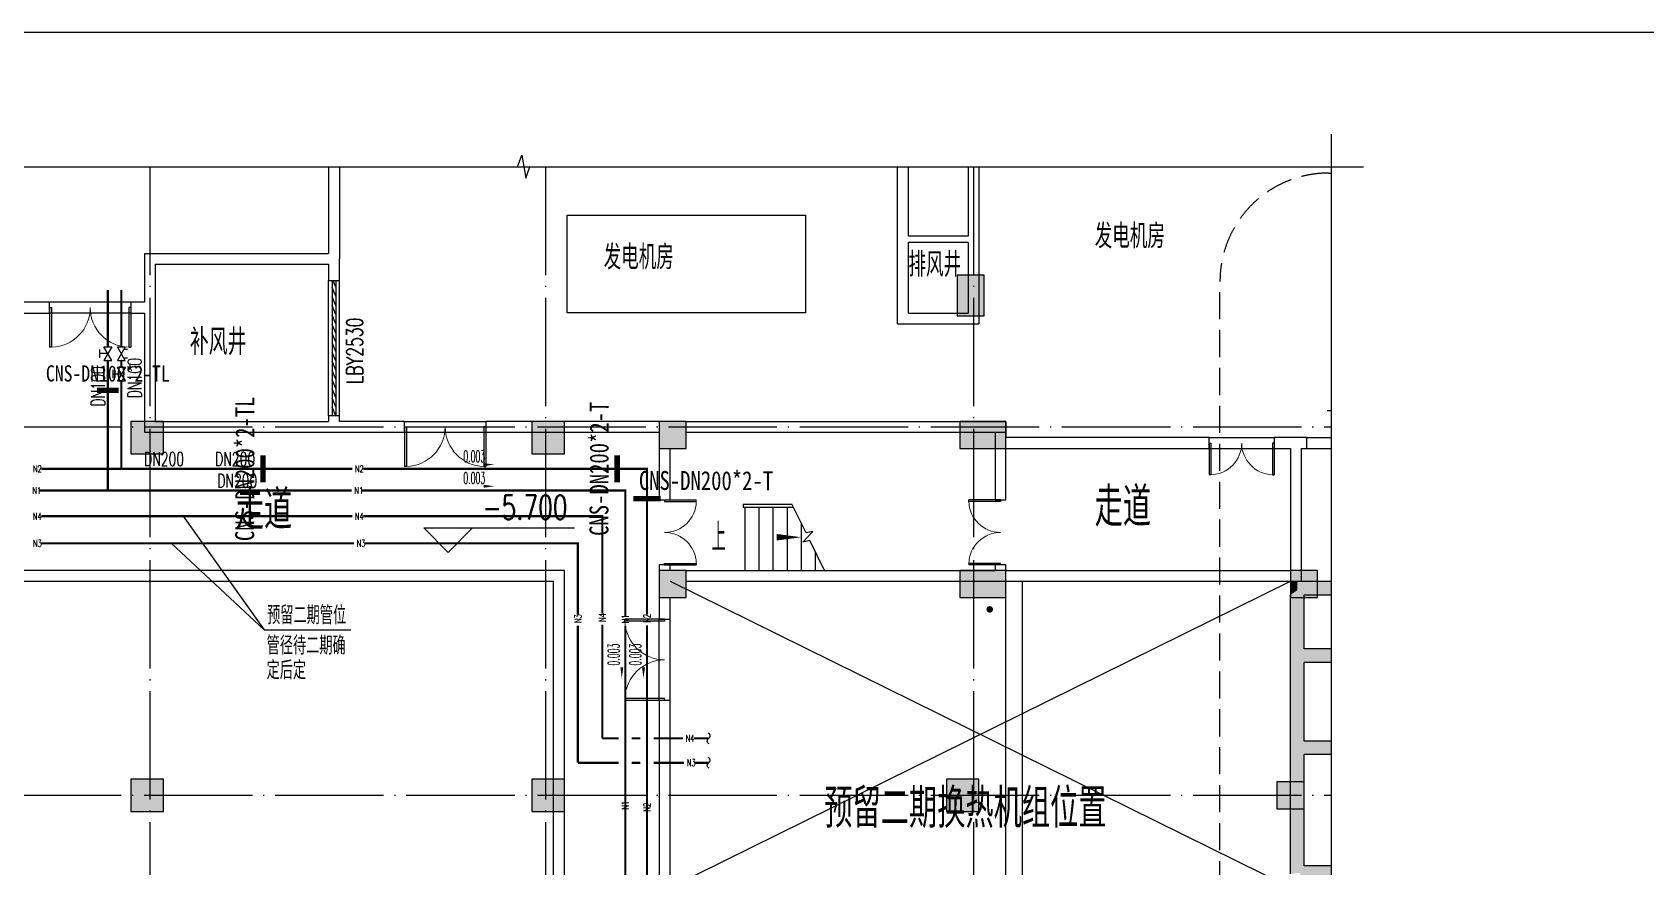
# Model space of a CAD drawing. Extents: x 179183 to 294833, y 947252 to 1004652.
# Drawn here: x 198115 to 227890, y 989252 to 1004652 of the extents above; entities that cross this region are included whole.
import ezdxf
from ezdxf.enums import TextEntityAlignment as Align

# ---------------------------------------------------------------- set-up
doc = ezdxf.new("R2010")
doc.units = 0
doc.header["$LTSCALE"] = 1000
for name, pattern in [('CONTINOUS', [0]), ('DASH', [0.35, 0.25, -0.1]), ('DOTE', [2.42, 2, -0.2, 0.02, -0.2])]:
    doc.linetypes.add(name, pattern=pattern)
for name, color, linetype in [('A-ANNO-IDEN', 3, 'Continuous'), ('A-ANNO-TXT', 7, 'Continuous'), ('A-DOOR', 161, 'Continuous'), ('A-WALL-PATT', 252, 'Continuous'), ('A-WALL-SHEA', 2, 'Continuous'), ('a_bz', 2, 'Continuous'), ('a_建筑_明沟', 1, 'Continuous'), ('a_水', 6, 'Continuous'), ('COLUMN', 9, 'Continuous'), ('DIM-暖回水', 3, 'Continuous'), ('DIM_ELEV', 3, 'Continuous'), ('DIM_LEAD', 3, 'Continuous'), ('DIM_SYMB', 3, 'Continuous'), ('DOOR_FIRE', 4, 'Continuous'), ('DOTE', 1, 'DOTE'), ('E2-栏杆', 92, 'Continuous'), ('EQ-TH', 7, 'Continuous'), ('PIPE-暖供水', 3, 'Continuous'), ('PIPE-暖供水分区2', 3, 'Continuous'), ('PIPE-暖回水', 2, 'DASH'), ('PIPE-暖回水分区2', 2, 'DASH'), ('PUB_HATCH', 8, 'Continuous'), ('PUB_TEXT', 7, 'Continuous'), ('SHG', 130, 'Continuous'), ('STAIR', 2, 'Continuous'), ('TEXT-暖供水', 7, 'Continuous'), ('TEXT-暖供水分区2', 7, 'Continuous'), ('TEXT-暖回水', 7, 'Continuous'), ('TEXT-暖回水分区2', 7, 'Continuous'), ('VALVE-暖供水', 7, 'Continuous'), ('VALVE-暖回水', 7, 'Continuous'), ('WALL', 2, 'Continuous'), ('WINDOW', 4, 'Continuous'), ('WINDOW_TEXT', 7, 'Continuous'), ('WIRE-照明', 6, 'Continuous'), ('公用-引出', 3, 'Continuous'), ('抗震支吊架', 2, 'Continuous'), ('结构柱子', 253, 'Continuous')]:
    doc.layers.add(name, color=color, linetype=linetype)
doc.layers.add('说明辅助线', color=9, linetype='CONTINOUS', plot=False)
doc.styles.add('_TCH_DIM', font='SIMPLEX', dxfattribs={"bigfont": 'GBCBIG'})
doc.styles.add('_TCH_WINDOW', font='SIMPLEX', dxfattribs={"height": 3.5, "bigfont": 'GBCBIG'})
doc.styles.add('_THVAC_DIM', font='simplex.shx', dxfattribs={"width": 0.7, "height": 3, "bigfont": 'gbcbig.shx'})
doc.styles.add('_THVAC_PIPEDN', font='simplex.shx', dxfattribs={"width": 0.7, "height": 3, "bigfont": 'gbcbig.shx'})
doc.styles.add('_THVAC_PIPETEXT', font='simplex.shx', dxfattribs={"width": 0.7, "height": 1.5, "bigfont": 'gbcbig.shx'})
doc.styles.add('A_DIM', font='simplex.shx', dxfattribs={"width": 0.7, "bigfont": 'gbcbig.shx'})
doc.styles.add('kzcad', font='', dxfattribs={"width": 0.8})
doc.styles.get("Standard").update_dxf_attribs({"font": 'simplex.shx', "width": 0.7, "bigfont": 'gbcbig.shx'})
doc.styles.get('kzcad').set_extended_font_data('SimSun')

# ---------------------------------------------------------------- blocks, each defined once
blk = doc.blocks.new('坡向')
at = {"layer": 'SHG', "color": 1}
for p, q in [((0, 0), (1000, 0)), ((565, 60), (1000, 0)), ((565, 0), (565, 60))]:
    blk.add_line(p, q, dxfattribs=at)
blk = doc.blocks.new('A$C69e6fe54')
at = {"layer": 'a_建筑_明沟'}
h = blk.add_hatch(dxfattribs=at)
h.set_pattern_fill('DOTS', color=256, scale=50)
h.set_pattern_definition([(0, (-466302.115, -980356.64), (39.6875, 79.375), [0, -79.375])])
h.paths.add_polyline_path([(5300, -7400), (5300, -7100), (-11500, -7100), (-11500, -7400)])
h.paths.add_polyline_path([(9450, -7400), (9450, -7100), (6800, -7100), (6800, -7400)])
for p, q in [((4345, 11034), (6597, 11034)), ((7600, 3350), (7600, 1800)), ((7800, 3350), (7600, 3350)), ((7800, 3350), (7800, 0)), ((5400, 1800), (7600, 1800)), ((5400, 1600), (7600, 1600)), ((7600, 1600), (7600, 0)), ((7800, 0), (7600, 0)), ((-9227, -7100), (-9227, -6198)), ((-9227, -6198), (-7465, -6198)), ((6800, -7100), (9450, -7100)), ((6800, -7400), (9450, -7400))]:
    blk.add_line(p, q, dxfattribs=at)
for points in [[(4500, 2800), (4200, 2800), (4200, 17750), (4500, 17750)], [(5400, 1600), (4200, 1600), (4200, 2800), (5400, 2800)], [(6800, -5700), (6800, -7700), (5300, -7700), (5300, -5700)], [(6800, -5700), (6800, -7700), (5300, -7700), (5300, -5700)], [(-11500, -7400), (5300, -7400), (5300, -7100), (-11500, -7100)], [(-11500, -7400), (5300, -7400), (5300, -7100), (-11500, -7100)]]:
    blk.add_lwpolyline(points, close=True, dxfattribs=at)
for points in [[(4200, 1600), (4497, 2552), (5400, 2800)], [(5300, -7700), (5678, -6223), (6800, -5700)]]:
    blk.add_lwpolyline(points, dxfattribs=at)
at = {"layer": 'a_建筑_明沟', "xscale": -1, "rotation": 90}
blk.add_blockref('坡向', (7705, 3127), dxfattribs=at)
at = {"layer": 'a_建筑_明沟'}
blk.add_blockref('坡向', (5823, 1695), dxfattribs=at)
at = {"layer": 'a_建筑_明沟', "rotation": 90}
blk.add_blockref('坡向', (7705, 423), dxfattribs=at)
at = {"layer": 'a_建筑_明沟'}
for s, height, p in [('面层排水沟', 450, (4898, 11127)), ('深', 450, (5429, 10474)), ('300', 466.5, (5757, 10474)), ('面层排水沟', 450, (-9163, -6105)), ('深', 450, (-8633, -6758)), ('300', 466.5, (-8305, -6758))]:
    blk.add_text(s, height=height, dxfattribs=at).set_placement(p)
blk = doc.blocks.new('$DorLib2D$00000002')
for p, q in [((-0.5, 0), (-0.5, 0.4875)), ((-0.475, 0.4875), (-0.5, 0.4875)), ((-0.475, 0), (-0.475, 0.4875)), ((0.475, 0), (0.475, 0.4875)), ((0.475, 0.4875), (0.5, 0.4875)), ((0.5, 0), (0.5, 0.4875)), ((-0.5, 0), (-0.475, 0)), ((0.5, 0), (0.475, 0))]:
    blk.add_line(p, q)
at = {"lineweight": 13}
for centre, start, end in [((-0.4875, 0), 0, 88.53072), ((0.4875, 0), 91.46928, 180)]:
    blk.add_arc(centre, 0.4875, start, end, dxfattribs=at)
blk = doc.blocks.new('$WINLIB2D$00000039')
at = {"color": 0}
for points in [[(-0.5, 0.5), (-0.5, -0.5)], [(0.5, 0.5), (-0.5, 0.5)], [(0.5, -0.5), (0.5, 0.5)], [(-0.5, 0.167), (0.5, 0.167)], [(-0.384, -0.167), (-0.448, 0.167)], [(-0.316, -0.167), (-0.38, 0.167)], [(-0.248, -0.167), (-0.312, 0.167)], [(-0.18, -0.167), (-0.244, 0.167)], [(-0.112, -0.167), (-0.176, 0.167)], [(-0.044, -0.167), (-0.108, 0.167)], [(0.024, -0.167), (-0.04, 0.167)], [(0.092, -0.167), (0.028, 0.167)], [(0.16, -0.167), (0.096, 0.167)], [(0.228, -0.167), (0.164, 0.167)], [(0.296, -0.167), (0.232, 0.167)], [(0.364, -0.167), (0.3, 0.167)], [(0.432, -0.167), (0.368, 0.167)], [(0.5, -0.167), (0.436, 0.167)], [(-0.452, -0.167), (-0.5, 0.084)], [(-0.5, -0.167), (0.5, -0.167)], [(0.5, -0.5), (-0.5, -0.5)]]:
    blk.add_lwpolyline(points, dxfattribs=at)
blk = doc.blocks.new('A$C325A3371')
at = {"layer": 'A-WALL-PATT'}
for points in [[(33257, 37318), (33382, 37401), (33382, 37568), (33257, 37568)], [(33382, 37401), (33507, 37318), (34006, 37318), (34006, 37443), (34006, 37568), (33382, 37568)], [(33424, 36185), (33507, 36318), (33507, 37318), (33382, 37401), (33257, 37318), (33257, 36168)], [(33424, 34485), (33507, 34618), (33507, 36068), (33424, 36185), (33257, 36168), (33257, 34468)], [(34006, 36185), (34006, 36318), (33507, 36318), (33424, 36185), (33507, 36068), (34006, 36068)], [(34006, 34485), (34006, 34618), (33507, 34618), (33424, 34485), (33507, 34368), (34006, 34368)], [(33424, 32185), (33507, 32318), (33507, 34368), (33424, 34485), (33257, 34468), (33257, 32168)], [(34006, 32068), (34006, 32318), (33507, 32318), (33424, 32185), (33507, 32068)]]:
    blk.add_hatch(color=256, dxfattribs=at).paths.add_polyline_path(points)
at = {"layer": 'PUB_HATCH'}
for points in [[(22107, 40018), (22107, 40518), (21607, 40518), (21607, 40018)], [(22107, 37268), (22107, 37768), (21607, 37768), (21607, 37268)]]:
    blk.add_hatch(color=256, dxfattribs=at).paths.add_polyline_path(points)
at = {"layer": '结构柱子'}
h = blk.add_hatch(color=6, dxfattribs=at)
h.dxf.hatch_style = 1
h.paths.add_polyline_path([(27607, 43218), (27107, 43218), (27107, 42468), (27607, 42468)])
h = blk.add_hatch(color=6, dxfattribs=at)
h.dxf.hatch_style = 1
h.paths.add_polyline_path([(12457, 40518), (11857, 40518), (11857, 39918), (12457, 39918)])
h = blk.add_hatch(color=6, dxfattribs=at)
h.dxf.hatch_style = 1
h.paths.add_polyline_path([(19857, 40518), (19257, 40518), (19257, 39918), (19857, 39918)])
h = blk.add_hatch(color=6, dxfattribs=at)
h.dxf.hatch_style = 1
h.paths.add_polyline_path([(22107, 40518), (21607, 40518), (21607, 40018), (22107, 40018)])
h = blk.add_hatch(color=6, dxfattribs=at)
h.dxf.hatch_style = 1
h.paths.add_polyline_path([(28007, 40018), (28007, 40518), (27157, 40518), (27157, 40018)])
h = blk.add_hatch(color=6, dxfattribs=at)
h.dxf.hatch_style = 1
h.paths.add_polyline_path([(22107, 37768), (21607, 37768), (21607, 37268), (22107, 37268)])
h = blk.add_hatch(color=6, dxfattribs=at)
h.dxf.hatch_style = 1
h.paths.add_polyline_path([(22107, 37768), (21607, 37768), (21607, 37268), (22107, 37268)])
h = blk.add_hatch(color=6, dxfattribs=at)
h.dxf.hatch_style = 1
h.paths.add_polyline_path([(27157, 37768), (27157, 37268), (28007, 37268), (28007, 37768)])
h = blk.add_hatch(color=6, dxfattribs=at)
h.dxf.hatch_style = 1
h.paths.add_polyline_path([(33757, 37768), (33257, 37768), (33257, 37268), (33757, 37268)])
h = blk.add_hatch(color=6, dxfattribs=at)
h.dxf.hatch_style = 1
h.paths.add_polyline_path([(12457, 33918), (11857, 33918), (11857, 33318), (12457, 33318)])
h = blk.add_hatch(color=6, dxfattribs=at)
h.dxf.hatch_style = 1
h.paths.add_polyline_path([(19857, 33918), (19257, 33918), (19257, 33318), (19857, 33318)])
h = blk.add_hatch(color=6, dxfattribs=at)
h.dxf.hatch_style = 1
h.paths.add_polyline_path([(27507, 33918), (26907, 33918), (26907, 33318), (27507, 33318)])
h = blk.add_hatch(color=6, dxfattribs=at)
h.dxf.hatch_style = 1
h.paths.add_polyline_path([(33007, 33368), (33507, 33368), (33507, 33868), (33007, 33868)])
at = {"layer": 'A-ANNO-IDEN'}
blk.add_lwpolyline([(23057, 38380, 0, 0, 0), (24227, 38380, 0, 120, 0), (23777, 38380, 0, 0, 0)], format="xyseb", dxfattribs=at)
at = {"layer": 'A-WALL-SHEA'}
blk.add_line((34006, 32318), (33507, 32318), dxfattribs=at)
at = {"layer": 'COLUMN'}
for p, q in [((22107, 40518), (21607, 40518)), ((21607, 40518), (21607, 40018)), ((22107, 40018), (22107, 40518)), ((21607, 40018), (22107, 40018)), ((22107, 37768), (21607, 37768)), ((21607, 37768), (21607, 37268)), ((22107, 37268), (22107, 37768)), ((21607, 37268), (22107, 37268))]:
    blk.add_line(p, q, dxfattribs=at)
at = {"layer": 'DIM_ELEV', "color": 1}
for p, q in [((17714, 38101), (17264, 38551)), ((17264, 38551), (20043, 38551)), ((17714, 38101), (18164, 38551))]:
    blk.add_line(p, q, dxfattribs=at)
at = {"layer": 'DOOR_FIRE'}
for p, q in [((11857, 42718), (10357, 42718)), ((11857, 42518), (10357, 42518)), ((16907, 40518), (18407, 40518)), ((16907, 40318), (18407, 40318)), ((31757, 40218), (32957, 40218)), ((33557, 40218), (34006, 40218)), ((31757, 40018), (32957, 40018)), ((33557, 40018), (34006, 40018)), ((21607, 35368), (21607, 36868)), ((21807, 35368), (21807, 36868))]:
    blk.add_line(p, q, dxfattribs=at)
at = {"layer": 'DOTE'}
for p, q in [((12207, 45219), (12207, 13)), ((19507, 45219), (19507, 13)), ((27407, 45219), (27407, 0)), ((33936, 40718), (34006, 40718)), ((0, 40418), (34006, 40418)), ((0, 33618), (34006, 33618))]:
    blk.add_line(p, q, dxfattribs=at)
at = {"layer": 'E2-栏杆', "linetype": 'DASH', "ltscale": 2}
blk.add_lwpolyline([(34006, 25005), (33956, 25005, -0.414214), (31956, 27005), (31956, 43100, -0.414214), (33956, 45100), (34006, 45100)], format="xyb", dxfattribs=at)
at = {"layer": 'STAIR'}
for p, q in [((23157, 38993), (24056, 38993)), ((23157, 38993), (23157, 38933)), ((23157, 38933), (24085, 38933)), ((23187, 38993), (24056, 38993)), ((23187, 38933), (23187, 37768)), ((23447, 38933), (23447, 37768)), ((23707, 38933), (23707, 37768)), ((23967, 38933), (23967, 37768)), ((24317, 38461), (24056, 38993)), ((24227, 38645), (24227, 37768)), ((24255, 38292), (24442, 38486)), ((24442, 38486), (24317, 38461)), ((24388, 38318), (24255, 38292)), ((24658, 37768), (24388, 38318)), ((24487, 38116), (24487, 37768)), ((23187, 37768), (24658, 37768))]:
    blk.add_line(p, q, dxfattribs=at)
at = {"layer": 'WALL'}
for p, q in [((15507, 45219), (15507, 43618)), ((15707, 45219), (15707, 43518)), ((26007, 43918), (26007, 45219)), ((26207, 43938), (26207, 45219)), ((27307, 45219), (27307, 43938)), ((27507, 45219), (27507, 43918)), ((26007, 42318), (26007, 43918)), ((27307, 43938), (26207, 43938)), ((27307, 43818), (26207, 43818)), ((26207, 42518), (26207, 43818)), ((27307, 43818), (27307, 42518)), ((27507, 43918), (27507, 42318)), ((12107, 43618), (15507, 43618)), ((12107, 43618), (12107, 42718)), ((15707, 43118), (15707, 43518)), ((12307, 43418), (15507, 43418)), ((12307, 43418), (12307, 42618)), ((15507, 43418), (15507, 43118)), ((15507, 43118), (15707, 43118)), ((10357, 42718), (4507, 42718)), ((10357, 42518), (10357, 42718)), ((12107, 42718), (11857, 42718)), ((11857, 42718), (11857, 42518)), ((12307, 42618), (12307, 40518)), ((4507, 42518), (10357, 42518)), ((11857, 42518), (12107, 42518)), ((12107, 42518), (12107, 40318)), ((26007, 42318), (27507, 42318)), ((26207, 42518), (27307, 42518)), ((12307, 40518), (15507, 40518)), ((15707, 40618), (15507, 40618)), ((15507, 40618), (15507, 40518)), ((15707, 40518), (15707, 40618)), ((16907, 40518), (15707, 40518)), ((16907, 40318), (16907, 40518)), ((21607, 40518), (18407, 40518)), ((18407, 40518), (18407, 40318)), ((22107, 40518), (28007, 40518)), ((28007, 40518), (28007, 40318)), ((12107, 40318), (15607, 40318)), ((15607, 40318), (16907, 40318)), ((18407, 40318), (21607, 40318)), ((22107, 40318), (28007, 40318)), ((27807, 40318), (27807, 40118)), ((28007, 40318), (28007, 40218)), ((31757, 40218), (28007, 40218)), ((31757, 40018), (31757, 40218)), ((33357, 40218), (32957, 40218)), ((32957, 40218), (32957, 40018)), ((33557, 40218), (33357, 40218)), ((33557, 40018), (33557, 40218)), ((21607, 40018), (21607, 39068)), ((21807, 39068), (21807, 40018)), ((27807, 40118), (27807, 39068)), ((28007, 39068), (28007, 40018)), ((28007, 40018), (31757, 40018)), ((32957, 40018), (33257, 40018)), ((33257, 40018), (33257, 37768)), ((33457, 40018), (33557, 40018)), ((33457, 40018), (33457, 37668)), ((21607, 39068), (21807, 39068)), ((27807, 39068), (28007, 39068)), ((21807, 37868), (21607, 37868)), ((21607, 37868), (21607, 37768)), ((21807, 37768), (21807, 37868)), ((28007, 37868), (27807, 37868)), ((27807, 37868), (27807, 37768)), ((28007, 37768), (28007, 37868)), ((19857, 37768), (8707, 37768)), ((8707, 37568), (19657, 37568)), ((19657, 19818), (19657, 37568)), ((19857, 19618), (19857, 37768)), ((22107, 37768), (27807, 37768)), ((22107, 37568), (27907, 37568)), ((27907, 37568), (33257, 37568)), ((28007, 37768), (33257, 37768)), ((33257, 37568), (33257, 37568)), ((33257, 37568), (33382, 37568)), ((33257, 37568), (33257, 37318)), ((33382, 37568), (34006, 37568)), ((33457, 37668), (33457, 37568)), ((21607, 37268), (21607, 36868)), ((21807, 36868), (21807, 37268)), ((33257, 37318), (33257, 37318)), ((33257, 36168), (33257, 37318)), ((33507, 37318), (34006, 37318)), ((33507, 36318), (33507, 37318)), ((21607, 36868), (21807, 36868)), ((33257, 34468), (33257, 36168)), ((34006, 36318), (33507, 36318)), ((33507, 34618), (33507, 36068)), ((34006, 36068), (33507, 36068)), ((21807, 35368), (21607, 35368)), ((21607, 35368), (21607, 24768)), ((21807, 24768), (21807, 35368)), ((34006, 34618), (33507, 34618)), ((33257, 32168), (33257, 34468)), ((33507, 32318), (33507, 34368)), ((34006, 34368), (33507, 34368))]:
    blk.add_line(p, q, dxfattribs=at)
at = {"layer": 'WIRE-照明', "color": 1}
blk.add_lwpolyline([(19907, 44322), (24307, 44322), (24307, 42522), (19907, 42522)], close=True, dxfattribs=at)
at = {"layer": '公用-引出', "const_width": 60}
blk.add_lwpolyline([(27713, 37078, 1), (27701, 37019, 1)], format="xyb", close=True, dxfattribs=at)
at = {"layer": '结构柱子', "color": 6}
for points in [[(27607, 43218), (27107, 43218), (27107, 42468), (27607, 42468)], [(12457, 40518), (11857, 40518), (11857, 39918), (12457, 39918)], [(19857, 40518), (19257, 40518), (19257, 39918), (19857, 39918)], [(22107, 40518), (21607, 40518), (21607, 40018), (22107, 40018)], [(28007, 40518), (27157, 40518), (27157, 40018), (28007, 40018)], [(22107, 37768), (21607, 37768), (21607, 37268), (22107, 37268)], [(28007, 37768), (27157, 37768), (27157, 37268), (28007, 37268)], [(33757, 37768), (33257, 37768), (33257, 37268), (33757, 37268)], [(12457, 33918), (11857, 33918), (11857, 33318), (12457, 33318)], [(19857, 33918), (19257, 33918), (19257, 33318), (19857, 33318)], [(27507, 33918), (26907, 33918), (26907, 33318), (27507, 33318)], [(33507, 33868), (33007, 33868), (33007, 33368), (33507, 33368)]]:
    blk.add_lwpolyline(points, close=True, dxfattribs=at)
at = {"layer": 'A-DOOR', "yscale": -1200}
for p, xscale, zscale, rotation in [((21707, 38468), -1200, 200.0000000010477, 89.99999999993454), ((27907, 38468), 1200, 200, 270.0000000086684)]:
    blk.add_blockref('$DorLib2D$00000002', p, dxfattribs=dict(at, xscale=xscale, zscale=zscale, rotation=rotation))
at = {"layer": 'DOOR_FIRE'}
for p, xscale, yscale, zscale, rotation in [((11107, 42618), 1500, 1500, 199.9999983671296, 179.9999998170601), ((32357, 40118), 1200, -1200, 200, 359.9999999722646), ((21707, 36118), -1500, 1500, 200, 89.9999999999331)]:
    blk.add_blockref('$DorLib2D$00000002', p, dxfattribs=dict(at, xscale=xscale, yscale=yscale, zscale=zscale, rotation=rotation))
at = {"layer": 'DOOR_FIRE', "xscale": 1500, "yscale": -1500, "zscale": 200.0000000065775}
blk.add_blockref('$DorLib2D$00000002', (17657, 40418), dxfattribs=at)
at = {"layer": 'WINDOW'}
ref = blk.add_blockref('$WINLIB2D$00000039', (15607, 41868), dxfattribs=dict(at, xscale=2500, yscale=-200.0000000065775, zscale=2500, rotation=270))
ref.add_attrib('A', 'LBY2530', (16136, 41208), dxfattribs={"layer": 'WINDOW_TEXT', "height": 297.5, "rotation": 90, "style": '_TCH_WINDOW', "width": 0.705882})
at = {"layer": 'A-ANNO-TXT', "color": 7, "style": 'A_DIM', "width": 0.7}
blk.add_text('上', height=525, dxfattribs=at).set_placement((22573, 38118))
at = {"layer": 'PUB_TEXT', "color": 1}
for s, height, p in [('发电机房', 450, (29644, 43714)), ('发电机房', 450, (20581, 43324)), ('排风井', 450, (26207, 43188)), ('补风井', 482.3, (12946, 41744)), ('走道', 723.4, (29643, 38580))]:
    blk.add_text(s, height=height, dxfattribs=at).set_placement(p)
at = {"layer": 'PUB_TEXT'}
blk.add_text('走道', height=723.4, dxfattribs=at).set_placement((13793, 38526))
at = {"layer": 'PUB_TEXT', "color": 1, "style": '_TCH_DIM', "width": 0.705882}
blk.add_text('-5.700', height=446.2, dxfattribs=at).set_placement((18348, 38708))
blk = doc.blocks.new('$ThvacSys$00000040')
at = {"elevation": 0}
blk.add_lwpolyline([(7, -101, -0.575183), (0, 0, 0.604745), (-11, 101, 16.924828)], format="xyb", dxfattribs=at)
blk = doc.blocks.new('$VALVE$00000913')
blk.add_lwpolyline([(-128, -74), (128, 74), (128, -74), (-128, 74)], close=True)
for points in [[(-76, 149), (76, 149)], [(0, 0), (0, 149)]]:
    blk.add_lwpolyline(points)
for p in [(-128, 0), (128, 0)]:
    blk.add_point(p)
blk = doc.blocks.new('$VALVE$00000929')
blk.add_lwpolyline([(-125, -72), (125, 72), (125, -72), (-125, 72)], close=True)
for points in [[(-80, -46), (-80, -116)], [(80, -46), (80, -116)]]:
    blk.add_lwpolyline(points)
for p in [(-125, 0), (125, 0)]:
    blk.add_point(p)

msp = doc.modelspace()

# ---------------------------------------------------------------- hatches: boundary and pattern name
at = {"layer": 'PIPE-暖供水', "linetype": 'Continuous'}
for points in [[(209059, 996195.1), (209059, 996215.1), (209079, 996215.1)], [(209059, 996195.1), (209079, 996195.1), (209079, 996215.1)], [(209059, 996195.1), (209059, 996215.1), (209079, 996215.1)], [(209059, 996195.1), (209079, 996195.1), (209079, 996215.1)]]:
    msp.add_hatch(color=256, dxfattribs=at).paths.add_polyline_path(points)
at = {"layer": 'PIPE-暖供水分区2', "linetype": 'Continuous'}
for points in [[(208184, 995220.1), (208184, 995240.1), (208204, 995240.1)], [(208184, 995220.1), (208204, 995220.1), (208204, 995240.1)], [(208184, 995220.1), (208184, 995240.1), (208204, 995240.1)], [(208184, 995220.1), (208204, 995220.1), (208204, 995240.1)]]:
    msp.add_hatch(color=256, dxfattribs=at).paths.add_polyline_path(points)
at = {"layer": 'PIPE-暖回水', "linetype": 'DASH'}
for points in [[(209459, 996595.1), (209479, 996595.1), (209479, 996615.1)], [(209459, 996595.1), (209459, 996615.1), (209479, 996615.1)], [(209459, 996595.1), (209459, 996615.1), (209479, 996615.1)], [(209459, 996595.1), (209479, 996595.1), (209479, 996615.1)]]:
    msp.add_hatch(color=256, dxfattribs=at).paths.add_polyline_path(points)
at = {"layer": 'PIPE-暖回水分区2', "linetype": 'DASH'}
for points in [[(208634, 995720.1), (208634, 995740.1), (208654, 995740.1)], [(208634, 995720.1), (208654, 995720.1), (208654, 995740.1)], [(208634, 995720.1), (208634, 995740.1), (208654, 995740.1)], [(208634, 995720.1), (208654, 995720.1), (208654, 995740.1)]]:
    msp.add_hatch(color=256, dxfattribs=at).paths.add_polyline_path(points)

# ---------------------------------------------------------------- linework, layer by layer
at = {"layer": 'a_bz', "color": 1}
for p, q in [((209884, 988870.1), (221334, 994520.1)), ((209884, 994520.1), (221334, 988870.1))]:
    msp.add_line(p, q, dxfattribs=at)
at = {"layer": 'a_bz'}
msp.add_lwpolyline([(190566.5, 1002171), (222083.4, 1002171), (222083.4, 957320), (190566.5, 957320)], close=True, dxfattribs=at)
at = {"layer": 'DIM-暖回水'}
for points in [[(206003.5, 996673.1, 0, 0, 0), (206643.5, 996673.1, 0, 53.3, 0), (206443.5, 996673.1, 0, 0, 0)], [(206003.5, 996273.1, 0, 0, 0), (206643.5, 996273.1, 0, 53.3, 0), (206443.5, 996273.1, 0, 0, 0)], [(208994.5, 993368.5, 0, 0, 0), (208994.5, 992728.5, 0, 53.3, 0), (208994.5, 992928.5, 0, 0, 0)], [(209394.5, 993368.5, 0, 0, 0), (209394.5, 992728.5, 0, 53.3, 0), (209394.5, 992928.5, 0, 0, 0)]]:
    msp.add_lwpolyline(points, format="xyseb", dxfattribs=at)
at = {"layer": 'DIM_LEAD'}
for p, q in [((200901.8, 995720.1), (202395.5, 993621)), ((200901.8, 995720.1), (202395.5, 993621)), ((200676.8, 995220.1), (202395.5, 993621)), ((200676.8, 995220.1), (202395.5, 993621)), ((202395.5, 993621), (203990.5, 993621)), ((202395.5, 993621), (203990.5, 993621))]:
    msp.add_line(p, q, dxfattribs=at)
at = {"layer": 'DIM_SYMB'}
for points in [[(222083.4, 1002771), (222083.4, 985583.1), (222293.4, 985506.6), (221873.4, 985432.6), (222083.4, 985358.1), (222083.4, 968170.1)], [(191684, 1002171), (207071.2, 1002171), (207147.7, 1002381), (207221.7, 1001961), (207296.2, 1002171), (222683.4, 1002171)]]:
    msp.add_lwpolyline(points, dxfattribs=at)
at = {"layer": 'PIPE-暖供水', "linetype": 'Continuous', "const_width": 40}
for points in [[(199509, 998848.3), (199509, 999895.1)], [(199509, 996195.1), (199509, 998592.7)], [(198243.7, 996195.1), (204010.3, 996195.1)], [(198252.8, 996195.1), (204010.3, 996195.1)], [(204186.7, 996195.1), (209059, 996195.1)], [(204186.7, 996195.1), (209059, 996195.1)], [(209059, 993869.7), (209059, 996195.1)], [(209059, 993869.7), (209059, 996195.1)], [(209059, 987932.2), (209059, 993693.3)], [(209059, 990432.2), (209059, 993693.3)], [(209059, 985219.4), (209059, 990255.8)]]:
    msp.add_lwpolyline(points, dxfattribs=at)
at = {"layer": 'PIPE-暖供水分区2', "linetype": 'Continuous', "const_width": 40}
for points in [[(198279.4, 995220.1), (204051.1, 995220.1)], [(198279.4, 995220.1), (204051.1, 995220.1)], [(204252.9, 995220.1), (208184, 995220.1)], [(204252.9, 995220.1), (208184, 995220.1)], [(208184, 993900.9), (208184, 995220.1)], [(208184, 993900.9), (208184, 995220.1)], [(208184, 991170.1), (208184, 993699.1)], [(208184, 991170.1), (208184, 993699.1)], [(208184, 991170.1), (208939, 991170.1)], [(208184, 991170.1), (208939, 991170.1)], [(209179, 991170.1), (209339, 991170.1)], [(209179, 991170.1), (209339, 991170.1)], [(209579, 991170.1), (210144.6, 991170.1)], [(209579, 991170.1), (210144.6, 991170.1)], [(210346.4, 991170.1), (210597.1, 991170.1)], [(210346.4, 991170.1), (210597.1, 991170.1)]]:
    msp.add_lwpolyline(points, dxfattribs=at)
at = {"layer": 'PIPE-暖回水', "linetype": 'DASH', "const_width": 40}
for points in [[(199759, 998845.7), (199759, 999895.1)], [(199759, 998471.8), (199759, 998595.3)], [(199759.1, 996595.1), (199759, 998216.2)], [(198280.9, 996595.1), (199389, 996595.1)], [(198280.9, 996595.1), (204021.6, 996595.1)], [(199629, 996595.1), (199759.1, 996595.1)], [(199759.1, 996595.1), (204009.5, 996595.1)], [(204223.4, 996595.1), (209459, 996595.1)], [(204235.5, 996595.1), (209459, 996595.1)], [(209459, 993906.4), (209459, 996595.1)], [(209459, 993906.4), (209459, 996595.1)], [(209459, 987921.4), (209459, 993704.6)], [(209459, 990421.4), (209459, 993704.6)], [(209459, 983140.8), (209459, 990219.6)]]:
    msp.add_lwpolyline(points, dxfattribs=at)
at = {"layer": 'PIPE-暖回水分区2', "linetype": 'DASH', "const_width": 40}
for points in [[(198280.8, 995720.1), (204018.7, 995720.1)], [(198280.8, 995720.1), (204018.7, 995720.1)], [(204223.3, 995720.1), (208634, 995720.1)], [(204223.3, 995720.1), (208634, 995720.1)], [(208634, 993923.3), (208634, 995720.1)], [(208634, 993923.3), (208634, 995720.1)], [(208634, 991620.1), (208634, 993718.7)], [(208634, 991620.1), (208634, 993718.7)], [(208634, 991620.1), (208939, 991620.1)], [(208634, 991620.1), (208939, 991620.1)], [(209179, 991620.1), (209339, 991620.1)], [(209179, 991620.1), (209339, 991620.1)], [(209579, 991620.1), (210122.2, 991620.1)], [(209579, 991620.1), (210122.2, 991620.1)], [(210326.8, 991620.1), (210597.1, 991620.1)], [(210326.8, 991620.1), (210597.1, 991620.1)]]:
    msp.add_lwpolyline(points, dxfattribs=at)
at = {"layer": '抗震支吊架', "color": 2, "const_width": 100}
for points in [[(199309, 998045.1), (199709, 998045.1)], [(202371.5, 996345.1), (202371.5, 996845.1)], [(208909, 996345.1), (208909, 996845.1)], [(209209, 996045.1), (209709, 996045.1)]]:
    msp.add_lwpolyline(points, dxfattribs=at)
at = {"layer": '说明辅助线'}
msp.add_lwpolyline([(179183.5, 1004651.6), (294833.5, 1004651.6), (294833.5, 947251.6), (179183.5, 947251.6)], close=True, dxfattribs=at)

# ---------------------------------------------------------------- block references
at = {"layer": 'a_建筑_明沟'}
msp.add_blockref('A$C69e6fe54', (211884, 976770.1), dxfattribs=at)
at = {"layer": 'a_水'}
msp.add_blockref('A$C325A3371', (188077, 956952.2), dxfattribs=at)
at = {"layer": 'EQ-TH'}
for p in [(210597.1, 991620.1), (210597.1, 991620.1), (210597.1, 991170.1), (210597.1, 991170.1)]:
    msp.add_blockref('$ThvacSys$00000040', p, dxfattribs=at)
at = {"layer": 'VALVE-暖供水'}
for p, rotation in [((199509, 998720.5), 90), ((199759, 998344), 90.00057439054618)]:
    msp.add_blockref('$VALVE$00000913', p, dxfattribs=dict(at, rotation=rotation))
at = {"layer": 'VALVE-暖回水', "rotation": 90.00057439054618}
msp.add_blockref('$VALVE$00000929', (199759, 998720.5), dxfattribs=at)

# ---------------------------------------------------------------- texts
at = {"layer": 'a_bz', "color": 1}
msp.add_text('预留二期换热机组位置', height=723.4, dxfattribs=at).set_placement((212731.4, 989969.6))
at = {"layer": 'DIM-暖回水', "color": 7, "style": '_THVAC_DIM', "width": 0.494118}
for p in [(206068.9, 996719.1), (206068.9, 996319.1)]:
    msp.add_text('0.003', height=212.5, dxfattribs=at).set_placement(p)
for p in [(208948.5, 992963.9), (209348.5, 992963.9)]:
    msp.add_text('0.003', height=212.5, rotation=90, dxfattribs=at).set_placement(p)
at = {"layer": 'DIM_LEAD', "color": 7, "style": '_TCH_DIM'}
for s, p in [('预留二期管位', (202448.3, 993726)), ('预留二期管位', (202448.3, 993726)), ('管径待二期确', (202439.4, 993166)), ('管径待二期确', (202439.4, 993166)), ('定后定', (202439.4, 992711)), ('定后定', (202439.4, 992711))]:
    msp.add_text(s, height=337.59, dxfattribs=at).set_placement(p)
at = {"layer": 'TEXT-暖供水', "linetype": 'Continuous', "style": '_THVAC_PIPEDN', "width": 0.658824}
msp.add_text('DN100', height=255, rotation=90, dxfattribs=at).set_placement((199456.5, 997744.7))
msp.add_text('DN200', height=255, dxfattribs=at).set_placement((201525.6, 996247.6))
msp.add_text('DN200', height=255, dxfattribs=at).set_placement((201525.6, 996247.6))
at = {"layer": 'TEXT-暖供水', "style": '_THVAC_PIPETEXT', "width": 0.576471}
for p in [(198117.3, 996131.4), (198117.3, 996131.4), (204060.3, 996131.4), (204060.3, 996131.4)]:
    msp.add_text('N1', height=127.5, dxfattribs=at).set_placement(p)
for p in [(209122.8, 993743.3), (209122.8, 993743.3), (209122.8, 990305.8)]:
    msp.add_text('N1', height=127.5, rotation=90, dxfattribs=at).set_placement(p)
at = {"layer": 'TEXT-暖供水分区2', "style": '_THVAC_PIPETEXT', "width": 0.576471}
for p in [(198127.6, 995156.4), (198127.6, 995156.4), (204101.1, 995156.4), (204101.1, 995156.4), (210194.6, 991106.4), (210194.6, 991106.4)]:
    msp.add_text('N3', height=127.5, dxfattribs=at).set_placement(p)
msp.add_text('N3', height=127.5, rotation=90, dxfattribs=at).set_placement((208247.8, 993749.1))
msp.add_text('N3', height=127.5, rotation=90, dxfattribs=at).set_placement((208247.8, 993749.1))
at = {"layer": 'TEXT-暖回水', "linetype": 'DASH', "style": '_THVAC_PIPEDN', "width": 0.658824}
msp.add_text('DN100', height=255, rotation=90, dxfattribs=at).set_placement((200133, 997900))
for p in [(200174.9, 996647.6), (201487.1, 996647.6)]:
    msp.add_text('DN200', height=255, dxfattribs=at).set_placement(p)
at = {"layer": 'TEXT-暖回水', "style": '_THVAC_PIPETEXT', "width": 0.576471}
for p in [(198129.1, 996531.4), (198129.1, 996531.4), (204071.6, 996531.4), (204071.6, 996531.4)]:
    msp.add_text('N2', height=127.5, dxfattribs=at).set_placement(p)
for p in [(209522.8, 993754.6), (209522.8, 993754.6), (209522.8, 990269.6)]:
    msp.add_text('N2', height=127.5, rotation=90, dxfattribs=at).set_placement(p)
at = {"layer": 'TEXT-暖回水分区2', "style": '_THVAC_PIPETEXT', "width": 0.576471}
for rotation, p in [(360, (198126.2, 995656.4)), (360, (198126.2, 995656.4)), (360, (204068.7, 995656.4)), (360, (204068.7, 995656.4)), (90, (208697.8, 993768.7)), (90, (208697.8, 993768.7))]:
    msp.add_text('N4', height=127.5, rotation=rotation, dxfattribs=at).set_placement(p)
msp.add_text('N4', height=127.5, dxfattribs=at).set_placement((210172.2, 991556.4))
msp.add_text('N4', height=127.5, dxfattribs=at).set_placement((210172.2, 991556.4))
at = {"layer": '抗震支吊架', "color": 2, "style": 'kzcad', "width": 0.8}
for s, height, rotation, p in [('CNS-DN100*2-TL', 300, 359.88539, (199509, 998205.1)), ('CNS-DN200*2-TL', 350, 89.88539, (202211.5, 996595.1)), ('CNS-DN200*2-T', 350, 89.88539, (208749, 996595.1)), ('CNS-DN200*2-T', 350, 359.88539, (210547.2, 996203))]:
    msp.add_text(s, height=height, rotation=rotation, dxfattribs=at).set_placement(p, align=Align.CENTER)

doc.saveas('drawing.dxf')
